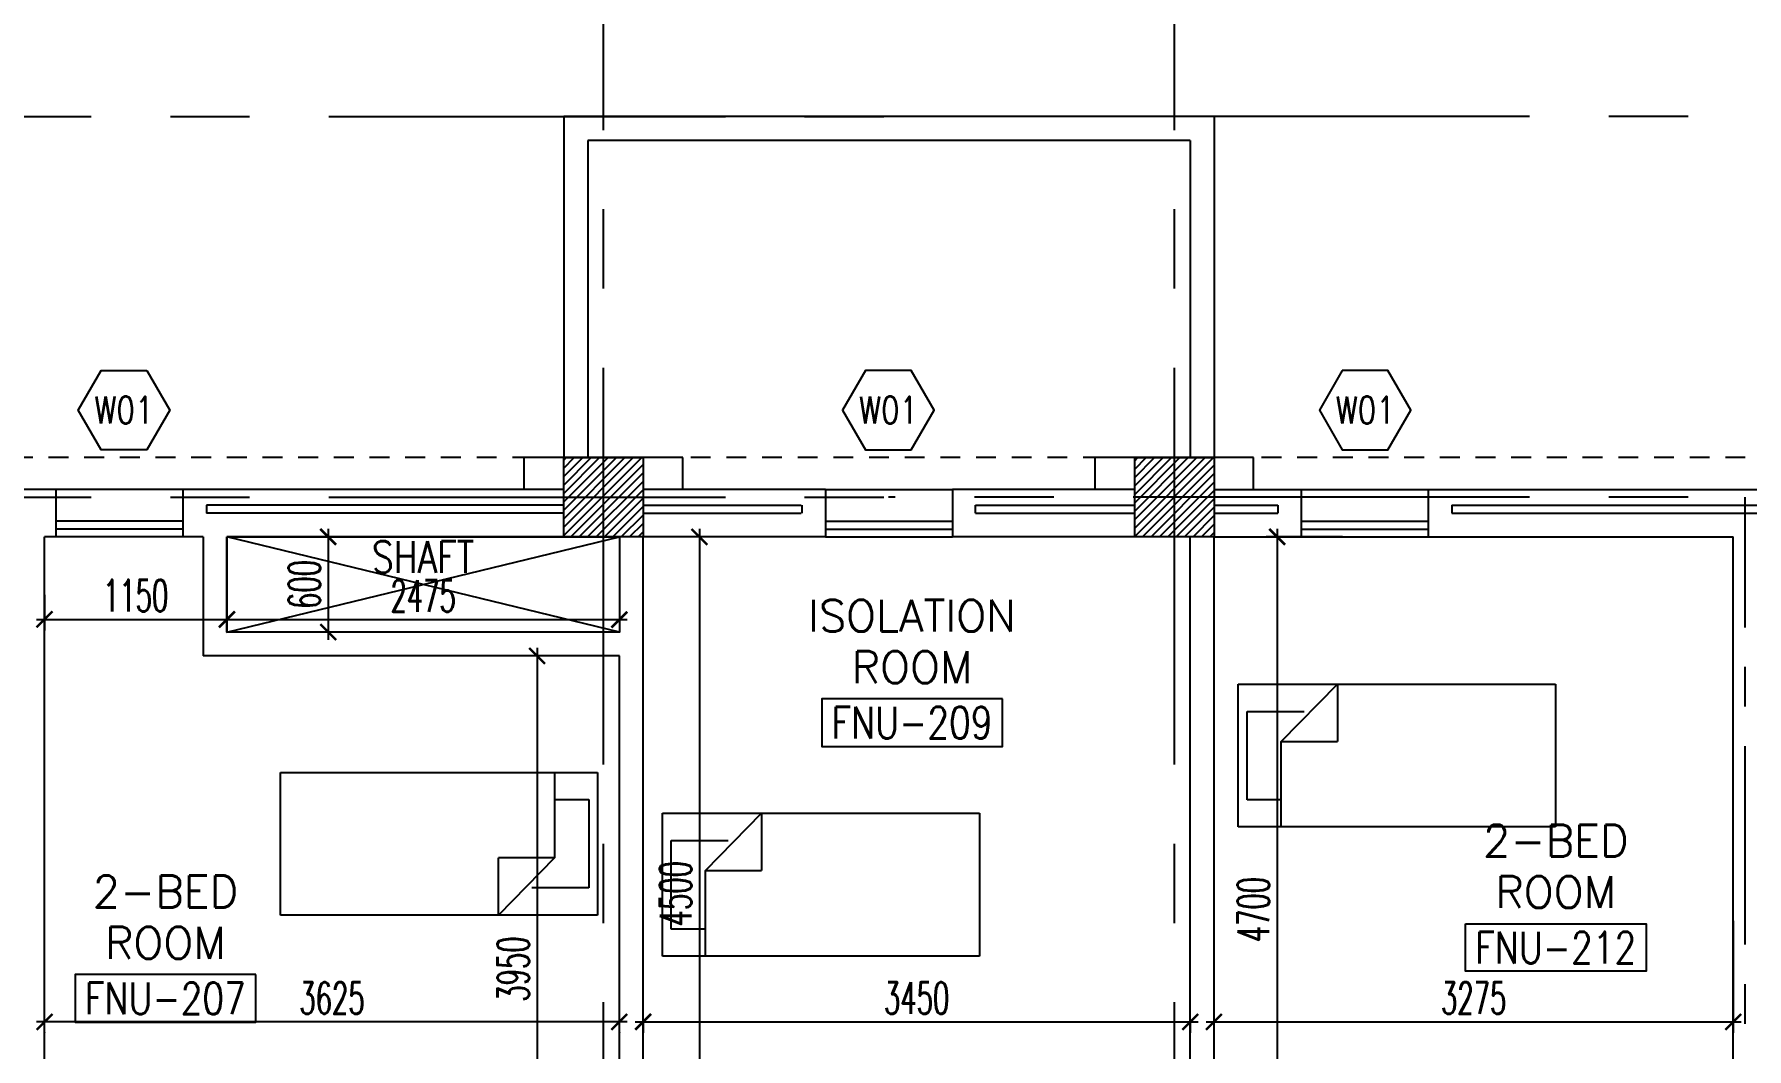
# Model space of a CAD drawing. Extents: x 88852.7 to 88945.7, y 39921.6 to 40001.1.
# Drawn here: x 88871.58 to 88882.38, y 39983.82 to 39990.22 of the extents above; entities that cross this region are included whole.
import ezdxf
from ezdxf.enums import TextEntityAlignment as Align

# ---------------------------------------------------------------- set-up
doc = ezdxf.new("R2010")
doc.units = 0
doc.header["$MEASUREMENT"] = 0
doc.header["$PDMODE"] = 34
for name, pattern in [('CENTER', [2, 1.25, -0.25, 0.25, -0.25]), ('CENTERX2', [4, 2.5, -0.5, 0.5, -0.5]), ('HIDDEN2', [0.1875, 0.125, -0.0625])]:
    doc.linetypes.add(name, pattern=pattern)
doc.layers.get('0').update_dxf_attribs({"linetype": 'CONTINUOUS'})
doc.layers.get('DEFPOINTS').update_dxf_attribs({"linetype": 'CONTINUOUS'})
for name, color, linetype in [('AX-DIM', 4, 'CONTINUOUS'), ('AXES', 11, 'CENTERX2'), ('AXES1', 11, 'CENTER'), ('COL', 2, 'CONTINUOUS'), ('DIM', 4, 'CONTINUOUS'), ('FIX', 3, 'CONTINUOUS'), ('FUR', 4, 'CONTINUOUS'), ('HAT', 8, 'CONTINUOUS'), ('HIDDEN', 9, 'HIDDEN2'), ('INSUL', 4, 'CONTINUOUS'), ('PROJ-L', 3, 'CONTINUOUS'), ('RM-BOX', 4, 'CONTINUOUS'), ('RM-NAME', 2, 'CONTINUOUS'), ('RM-NO', 2, 'CONTINUOUS'), ('SHAFT', 4, 'CONTINUOUS'), ('WALL', 2, 'CONTINUOUS'), ('WIN', 3, 'CONTINUOUS'), ('WIN-BOX', 3, 'CONTINUOUS'), ('WIN-NO', 5, 'CONTINUOUS')]:
    doc.layers.add(name, color=color, linetype=linetype)
doc.styles.add('ROMANS', font='ROMANS.shx', dxfattribs={"width": 0.6})
doc.dimstyles.new('DIM-OUT', dxfattribs={"dimscale": 0, "dimtxt": 0.24, "dimasz": 0.08, "dimexe": 0.02, "dimexo": 0.02, "dimgap": 0.05, "dimtad": 1, "dimdec": 0, "dimlfac": 1000, "dimzin": 0, "dimdsep": 46, "dimtxsty": 'ROMANS', "dimblk1": 'ARCHTICK', "dimblk2": 'ARCHTICK', "dimsah": 1, "dimcen": 0.01, "dimdle": 0.08, "dimclrd": 4, "dimclre": 4, "dimclrt": 2, "dimadec": 0, "dimazin": 0, "dimtp": 2, "dimtm": 2, "dimtfac": 0.114286, "dimtdec": 0, "dimtix": 1, "dimtmove": 2, "dimatfit": 3, "dimldrblk": 'ARCHTICK', "dimfxl": 0, "dimtolj": 1, "dimtzin": 0, "dimarcsym": 0})
doc.dimstyles.new('STANDARD in', dxfattribs={"dimtxt": 0.2, "dimasz": 0.1, "dimexe": 0.07, "dimexo": 0.07, "dimgap": 0.05, "dimtad": 1, "dimdec": 0, "dimlfac": 1000, "dimzin": 0, "dimdsep": 46, "dimtxsty": 'ROMANS', "dimblk": 'ARCHTICK', "dimcen": 0.05, "dimdle": 0.05, "dimclrd": 4, "dimclre": 4, "dimclrt": 2, "dimadec": 0, "dimazin": 0, "dimtfac": 1, "dimtdec": 0, "dimtmove": 2, "dimatfit": 3, "dimfxl": 0, "dimtolj": 1, "dimtzin": 0, "dimarcsym": 0})

# ---------------------------------------------------------------- blocks, each defined once
blk = doc.blocks.new('_ARCHTICK')
at = {"color": 0, "linetype": 'ByBlock', "const_width": 0.15}
blk.add_lwpolyline([(-0.5, -0.5), (0.5, 0.5)], dxfattribs=at)
blk = doc.blocks.new('*D512')
at = {"layer": 'AX-DIM', "color": 4, "lineweight": -2}
for p, q in [((88860.77, 39995.09), (88860.77, 39999.748)), ((88935.46, 39987.57), (88935.46, 39999.748)), ((88860.69, 39999.728), (88935.54, 39999.728))]:
    blk.add_line(p, q, dxfattribs=at)
at = {"layer": 'DEFPOINTS', "color": 0}
for p in [(88935.46, 39999.728), (88860.77, 39995.07), (88935.46, 39987.55)]:
    blk.add_point(p, dxfattribs=at)
at = {"layer": 'AX-DIM', "color": 4, "lineweight": -2, "xscale": 0.08, "yscale": 0.08, "zscale": 0.08, "rotation": 180}
blk.add_blockref('_ARCHTICK', (88860.77, 39999.728), dxfattribs=at)
at = {"layer": 'AX-DIM', "color": 4, "lineweight": -2, "xscale": 0.08, "yscale": 0.08, "zscale": 0.08}
blk.add_blockref('_ARCHTICK', (88935.46, 39999.728), dxfattribs=at)
at = {"layer": 'AX-DIM', "color": 2, "insert": (88898.115, 39999.898), "char_height": 0.24, "attachment_point": 5, "style": 'ROMANS'}
blk.add_mtext('\\A1;74690', dxfattribs=at)
blk = doc.blocks.new('*D635')
at = {"layer": 'DEFPOINTS', "color": 0, "linetype": 'Continuous'}
for p in [(88879.901, 39987.05), (88879.419, 39982.35), (88879.908, 39982.35)]:
    blk.add_point(p, dxfattribs=at)
at = {"layer": 'DIM', "color": 4, "linetype": 'Continuous', "lineweight": -2}
for p, q in [((88879.831, 39987.05), (88879.349, 39987.05)), ((88879.419, 39987.1), (88879.419, 39982.3)), ((88879.838, 39982.35), (88879.349, 39982.35))]:
    blk.add_line(p, q, dxfattribs=at)
at = {"layer": 'DIM', "color": 4, "linetype": 'Continuous', "lineweight": -2, "xscale": 0.1, "yscale": 0.1, "zscale": 0.1}
for p, rotation in [((88879.419, 39987.05), 90), ((88879.419, 39982.35), 270)]:
    blk.add_blockref('_ARCHTICK', p, dxfattribs=dict(at, rotation=rotation))
at = {"layer": 'DIM', "color": 2, "linetype": 'Continuous', "insert": (88879.269, 39984.7), "char_height": 0.2, "attachment_point": 5, "rotation": 90, "style": 'ROMANS'}
blk.add_mtext('\\A1;4700', dxfattribs=at)
blk = doc.blocks.new('*D438')
at = {"layer": 'DEFPOINTS', "color": 0, "linetype": 'Continuous'}
for p in [(88879.02, 39984.7), (88882.295, 39984.7), (88882.295, 39983.992)]:
    blk.add_point(p, dxfattribs=at)
at = {"layer": 'DIM', "color": 4, "linetype": 'Continuous', "lineweight": -2}
for p, q in [((88879.02, 39984.63), (88879.02, 39983.922)), ((88882.295, 39984.63), (88882.295, 39983.922)), ((88878.97, 39983.992), (88882.345, 39983.992))]:
    blk.add_line(p, q, dxfattribs=at)
at = {"layer": 'DIM', "color": 4, "linetype": 'Continuous', "lineweight": -2, "xscale": 0.1, "yscale": 0.1, "zscale": 0.1, "rotation": 180}
blk.add_blockref('_ARCHTICK', (88879.02, 39983.992), dxfattribs=at)
at = {"layer": 'DIM', "color": 4, "linetype": 'Continuous', "lineweight": -2, "xscale": 0.1, "yscale": 0.1, "zscale": 0.1}
blk.add_blockref('_ARCHTICK', (88882.295, 39983.992), dxfattribs=at)
at = {"layer": 'DIM', "color": 2, "linetype": 'Continuous', "insert": (88880.658, 39984.142), "char_height": 0.2, "attachment_point": 5, "style": 'ROMANS'}
blk.add_mtext('\\A1;3275', dxfattribs=at)
blk = doc.blocks.new('*D437')
at = {"layer": 'DEFPOINTS', "color": 0, "linetype": 'Continuous'}
for p in [(88875.42, 39984.059), (88878.87, 39984.059), (88878.87, 39983.992)]:
    blk.add_point(p, dxfattribs=at)
at = {"layer": 'DIM', "color": 4, "linetype": 'Continuous', "lineweight": -2}
for p, q in [((88875.37, 39983.992), (88878.92, 39983.992)), ((88875.42, 39983.989), (88875.42, 39983.922)), ((88878.87, 39983.989), (88878.87, 39983.922))]:
    blk.add_line(p, q, dxfattribs=at)
at = {"layer": 'DIM', "color": 4, "linetype": 'Continuous', "lineweight": -2, "xscale": 0.1, "yscale": 0.1, "zscale": 0.1, "rotation": 180}
blk.add_blockref('_ARCHTICK', (88875.42, 39983.992), dxfattribs=at)
at = {"layer": 'DIM', "color": 4, "linetype": 'Continuous', "lineweight": -2, "xscale": 0.1, "yscale": 0.1, "zscale": 0.1}
blk.add_blockref('_ARCHTICK', (88878.87, 39983.992), dxfattribs=at)
at = {"layer": 'DIM', "color": 2, "linetype": 'Continuous', "insert": (88877.145, 39984.142), "char_height": 0.2, "attachment_point": 5, "style": 'ROMANS'}
blk.add_mtext('\\A1;3450', dxfattribs=at)
blk = doc.blocks.new('*D436')
at = {"layer": 'DEFPOINTS', "color": 0, "linetype": 'Continuous'}
for p in [(88875.999, 39987.05), (88875.775, 39982.55), (88876.42, 39982.55)]:
    blk.add_point(p, dxfattribs=at)
at = {"layer": 'DIM', "color": 4, "linetype": 'Continuous', "lineweight": -2}
for p, q in [((88875.929, 39987.05), (88875.705, 39987.05)), ((88875.775, 39987.1), (88875.775, 39982.5)), ((88876.35, 39982.55), (88875.705, 39982.55))]:
    blk.add_line(p, q, dxfattribs=at)
at = {"layer": 'DIM', "color": 4, "linetype": 'Continuous', "lineweight": -2, "xscale": 0.1, "yscale": 0.1, "zscale": 0.1}
for p, rotation in [((88875.775, 39987.05), 90), ((88875.775, 39982.55), 270)]:
    blk.add_blockref('_ARCHTICK', p, dxfattribs=dict(at, rotation=rotation))
at = {"layer": 'DIM', "color": 2, "linetype": 'Continuous', "insert": (88875.625, 39984.8), "char_height": 0.2, "attachment_point": 5, "rotation": 90, "style": 'ROMANS'}
blk.add_mtext('\\A1;4500', dxfattribs=at)
blk = doc.blocks.new('*D431')
at = {"layer": 'DEFPOINTS', "color": 0, "linetype": 'Continuous'}
for p in [(88871.645, 39983.994), (88871.645, 39983.992), (88875.27, 39983.994)]:
    blk.add_point(p, dxfattribs=at)
at = {"layer": 'DIM', "color": 4, "linetype": 'Continuous', "lineweight": -2}
for p, q in [((88875.32, 39983.992), (88871.595, 39983.992)), ((88871.645, 39983.924), (88871.645, 39983.922)), ((88875.27, 39983.924), (88875.27, 39983.922))]:
    blk.add_line(p, q, dxfattribs=at)
at = {"layer": 'DIM', "color": 4, "linetype": 'Continuous', "lineweight": -2, "xscale": 0.1, "yscale": 0.1, "zscale": 0.1, "rotation": 180}
blk.add_blockref('_ARCHTICK', (88871.645, 39983.992), dxfattribs=at)
at = {"layer": 'DIM', "color": 4, "linetype": 'Continuous', "lineweight": -2, "xscale": 0.1, "yscale": 0.1, "zscale": 0.1}
blk.add_blockref('_ARCHTICK', (88875.27, 39983.992), dxfattribs=at)
at = {"layer": 'DIM', "color": 2, "linetype": 'Continuous', "insert": (88873.458, 39984.142), "char_height": 0.2, "attachment_point": 5, "style": 'ROMANS'}
blk.add_mtext('\\A1;3625', dxfattribs=at)
blk = doc.blocks.new('*D430')
at = {"layer": 'DEFPOINTS', "color": 0, "linetype": 'Continuous'}
for p in [(88874.817, 39986.3), (88874.751, 39982.35), (88874.817, 39982.35)]:
    blk.add_point(p, dxfattribs=at)
at = {"layer": 'DIM', "color": 4, "linetype": 'Continuous', "lineweight": -2}
for p, q in [((88874.747, 39986.3), (88874.681, 39986.3)), ((88874.751, 39986.35), (88874.751, 39982.3)), ((88874.747, 39982.35), (88874.681, 39982.35))]:
    blk.add_line(p, q, dxfattribs=at)
at = {"layer": 'DIM', "color": 4, "linetype": 'Continuous', "lineweight": -2, "xscale": 0.1, "yscale": 0.1, "zscale": 0.1}
for p, rotation in [((88874.751, 39986.3), 90), ((88874.751, 39982.35), 270)]:
    blk.add_blockref('_ARCHTICK', p, dxfattribs=dict(at, rotation=rotation))
at = {"layer": 'DIM', "color": 2, "linetype": 'Continuous', "insert": (88874.601, 39984.325), "char_height": 0.2, "attachment_point": 5, "rotation": 90, "style": 'ROMANS'}
blk.add_mtext('\\A1;3950', dxfattribs=at)
blk = doc.blocks.new('*D833')
at = {"layer": 'DEFPOINTS', "color": 0, "linetype": 'Continuous'}
for p in [(88875.27, 39986.867), (88872.795, 39986.721), (88875.27, 39986.528)]:
    blk.add_point(p, dxfattribs=at)
at = {"layer": 'DIM', "color": 4, "linetype": 'Continuous', "lineweight": -2}
for p, q in [((88875.27, 39986.797), (88875.27, 39986.458)), ((88872.795, 39986.651), (88872.795, 39986.458)), ((88872.745, 39986.528), (88875.32, 39986.528))]:
    blk.add_line(p, q, dxfattribs=at)
at = {"layer": 'DIM', "color": 4, "linetype": 'Continuous', "lineweight": -2, "xscale": 0.1, "yscale": 0.1, "zscale": 0.1, "rotation": 180}
blk.add_blockref('_ARCHTICK', (88872.795, 39986.528), dxfattribs=at)
at = {"layer": 'DIM', "color": 4, "linetype": 'Continuous', "lineweight": -2, "xscale": 0.1, "yscale": 0.1, "zscale": 0.1}
blk.add_blockref('_ARCHTICK', (88875.27, 39986.528), dxfattribs=at)
at = {"layer": 'DIM', "color": 2, "linetype": 'Continuous', "insert": (88874.033, 39986.678), "char_height": 0.2, "attachment_point": 5, "style": 'ROMANS'}
blk.add_mtext('\\A1;2475', dxfattribs=at)
blk = doc.blocks.new('*D834')
at = {"layer": 'DEFPOINTS', "color": 0, "linetype": 'Continuous'}
for p in [(88873.471, 39987.05), (88873.434, 39986.45), (88873.471, 39986.45)]:
    blk.add_point(p, dxfattribs=at)
at = {"layer": 'DIM', "color": 4, "linetype": 'Continuous', "lineweight": -2}
for p, q in [((88873.401, 39987.05), (88873.364, 39987.05)), ((88873.434, 39987.1), (88873.434, 39986.4)), ((88873.401, 39986.45), (88873.364, 39986.45))]:
    blk.add_line(p, q, dxfattribs=at)
at = {"layer": 'DIM', "color": 4, "linetype": 'Continuous', "lineweight": -2, "xscale": 0.1, "yscale": 0.1, "zscale": 0.1}
for p, rotation in [((88873.434, 39987.05), 90), ((88873.434, 39986.45), 270)]:
    blk.add_blockref('_ARCHTICK', p, dxfattribs=dict(at, rotation=rotation))
at = {"layer": 'DIM', "color": 2, "linetype": 'Continuous', "insert": (88873.284, 39986.75), "char_height": 0.2, "attachment_point": 5, "rotation": 90, "style": 'ROMANS'}
blk.add_mtext('\\A1;600', dxfattribs=at)
blk = doc.blocks.new('WW1')
at = {"layer": 'WIN-BOX'}
blk.add_lwpolyline([(144, -250), (289, 0), (144, 250), (-144, 250), (-289, 0), (-144, -250)], close=True, dxfattribs=at)
at = {"layer": 'WIN-NO', "style": 'ROMANS', "width": 0.8}
blk.add_attdef('W00', text='', height=170, dxfattribs=at).set_placement((0, 0), align=Align.MIDDLE)
blk = doc.blocks.new('RM1')
at = {"layer": 'RM-BOX'}
blk.add_lwpolyline([(570, -200), (-570, -200), (-570, -500), (570, -500)], close=True, dxfattribs=at)
at = {"layer": 'RM-NAME', "style": 'ROMANS'}
for tag, p in [('ROOMNAME1', (0, 324)), ('ROOMNAME2', (0, 0))]:
    blk.add_attdef(tag, text='', height=200, dxfattribs=at).set_placement(p, align=Align.MIDDLE)
at = {"layer": 'RM-NO', "style": 'ROMANS', "width": 0.8}
blk.add_attdef('ROOMNO', text='', height=200, dxfattribs=at).set_placement((0, -350), align=Align.MIDDLE)
blk = doc.blocks.new('AH20A')
at = {"layer": 'FUR'}
for p, q in [((0, 0.5), (0, -0.5)), ((1, 0.5), (0, 0.5)), ((0.1358, 0.5), (0.1358, -0.0987)), ((1, -0.5), (1, 0.5)), ((0.1358, 0.3112), (0.0277, 0.3112)), ((0.0277, 0.3112), (0.0277, -0.3087)), ((0.1358, -0.0987), (0.3125, -0.5)), ((0.1358, -0.0987), (0.3125, -0.0987)), ((0.3125, -0.5), (0.3125, -0.0987)), ((0.0277, -0.3087), (0.2076, -0.3087)), ((0, -0.5), (1, -0.5))]:
    blk.add_line(p, q, dxfattribs=at)
blk = doc.blocks.new('*X12')
at = {"color": 0}
for p, q in [((80579, 177099), (81070, 177590)), ((80579, 177152), (81017, 177590)), ((80579, 177205), (80964, 177590)), ((80579, 177258), (80911, 177590)), ((80579, 177311), (80858, 177590)), ((80579, 177364), (80804, 177590)), ((80579, 177417), (80751, 177590)), ((80579, 177471), (80698, 177590)), ((80579, 177524), (80645, 177590)), ((80579, 177577), (80592, 177590)), ((80623, 177090), (81079, 177546)), ((80676, 177090), (81079, 177493)), ((80729, 177090), (81079, 177440)), ((80782, 177090), (81079, 177387)), ((80835, 177090), (81079, 177334)), ((80888, 177090), (81079, 177281)), ((80941, 177090), (81079, 177228)), ((80994, 177090), (81079, 177175)), ((81047, 177090), (81079, 177122))]:
    blk.add_line(p, q, dxfattribs=at)
blk = doc.blocks.new('*X11')
at = {"color": 0}
for p, q in [((84179, 177093), (84676, 177590)), ((84179, 177146), (84623, 177590)), ((84179, 177199), (84570, 177590)), ((84179, 177252), (84517, 177590)), ((84179, 177305), (84464, 177590)), ((84179, 177358), (84411, 177590)), ((84179, 177411), (84358, 177590)), ((84179, 177464), (84305, 177590)), ((84179, 177517), (84252, 177590)), ((84179, 177570), (84199, 177590)), ((84229, 177090), (84679, 177540)), ((84282, 177090), (84679, 177487)), ((84335, 177090), (84679, 177434)), ((84388, 177090), (84679, 177381)), ((84441, 177090), (84679, 177328)), ((84494, 177090), (84679, 177275)), ((84547, 177090), (84679, 177222)), ((84600, 177090), (84679, 177169)), ((84653, 177090), (84679, 177116))]:
    blk.add_line(p, q, dxfattribs=at)
blk = doc.blocks.new('*D835')
at = {"layer": 'DEFPOINTS', "color": 0, "linetype": 'Continuous'}
for p in [(88872.795, 39986.867), (88871.645, 39986.755), (88872.795, 39986.53)]:
    blk.add_point(p, dxfattribs=at)
at = {"layer": 'DIM', "color": 4, "linetype": 'Continuous', "lineweight": -2}
for p, q in [((88872.795, 39986.797), (88872.795, 39986.46)), ((88871.645, 39986.685), (88871.645, 39986.46)), ((88871.595, 39986.53), (88872.845, 39986.53))]:
    blk.add_line(p, q, dxfattribs=at)
at = {"layer": 'DIM', "color": 4, "linetype": 'Continuous', "lineweight": -2, "xscale": 0.1, "yscale": 0.1, "zscale": 0.1, "rotation": 180}
blk.add_blockref('_ARCHTICK', (88871.645, 39986.53), dxfattribs=at)
at = {"layer": 'DIM', "color": 4, "linetype": 'Continuous', "lineweight": -2, "xscale": 0.1, "yscale": 0.1, "zscale": 0.1}
blk.add_blockref('_ARCHTICK', (88872.795, 39986.53), dxfattribs=at)
at = {"layer": 'DIM', "color": 2, "linetype": 'Continuous', "insert": (88872.22, 39986.68), "char_height": 0.2, "attachment_point": 5, "style": 'ROMANS'}
blk.add_mtext('\\A1;1150', dxfattribs=at)

msp = doc.modelspace()

# ---------------------------------------------------------------- linework, layer by layer
at = {"layer": 'AXES'}
for p, q in [((88875.1703, 39921.6153), (88875.1703, 40000.4279)), ((88878.7703, 39921.6153), (88878.7703, 40000.4279)), ((88853.4386, 39989.6996), (88876.9703, 39989.6996)), ((88945.0103, 39989.6996), (88876.9703, 39989.6996)), ((88853.4386, 39987.2996), (88876.9669, 39987.2996)), ((88945.0103, 39987.2996), (88876.9669, 39987.2996))]:
    msp.add_line(p, q, dxfattribs=at)
at = {"layer": 'AXES1'}
msp.add_line((88882.3703, 39928.4796), (88882.3703, 39987.2996), dxfattribs=at)
at = {"layer": 'COL'}
for points in [[(88874.9203, 39987.0496), (88874.9203, 39987.5496), (88875.4203, 39987.5496), (88875.4203, 39987.0496)], [(88878.5203, 39987.0496), (88878.5203, 39987.5496), (88879.0203, 39987.5496), (88879.0203, 39987.0496)]]:
    msp.add_lwpolyline(points, close=True, dxfattribs=at)
at = {"layer": 'HIDDEN'}
msp.add_line((88893.1703, 39987.5496), (88859.8638, 39987.5496), dxfattribs=at)
at = {"layer": 'INSUL'}
for p, q in [((88872.6664, 39987.2496), (88872.6664, 39987.1996)), ((88872.6664, 39987.2496), (88872.6664, 39987.1996)), ((88874.9203, 39987.2496), (88872.6664, 39987.2496)), ((88875.4203, 39987.2496), (88876.4169, 39987.2496)), ((88876.4203, 39987.2496), (88876.4203, 39987.1996)), ((88876.4203, 39987.2496), (88876.4203, 39987.1996)), ((88877.5169, 39987.2496), (88878.5203, 39987.2496)), ((88877.5169, 39987.1996), (88877.5169, 39987.2496)), ((88879.0236, 39987.2496), (88879.4236, 39987.2496)), ((88879.4236, 39987.2496), (88879.4236, 39987.1996)), ((88879.4236, 39987.2496), (88879.4236, 39987.1996)), ((88880.5203, 39987.2496), (88880.5203, 39987.1996)), ((88880.5203, 39987.2496), (88884.1914, 39987.2496)), ((88874.9203, 39987.1996), (88872.6664, 39987.1996)), ((88875.4203, 39987.1996), (88876.4169, 39987.1996)), ((88877.5169, 39987.1996), (88878.5203, 39987.1996)), ((88879.0236, 39987.1996), (88879.4236, 39987.1996)), ((88880.5203, 39987.1996), (88884.1914, 39987.1996))]:
    msp.add_line(p, q, dxfattribs=at)
at = {"layer": 'PROJ-L', "linetype": 'Continuous'}
for p, q in [((88874.9203, 39989.6996), (88874.9203, 39987.5496)), ((88879.0203, 39989.6996), (88874.9203, 39989.6996)), ((88879.0203, 39989.6996), (88874.9203, 39989.6996)), ((88874.9203, 39989.6996), (88874.9203, 39987.5496)), ((88879.0203, 39989.6996), (88879.0203, 39987.5496)), ((88879.0203, 39989.6996), (88879.0203, 39987.5496)), ((88875.0703, 39989.5496), (88875.0703, 39987.5496)), ((88878.8703, 39989.5496), (88875.0703, 39989.5496)), ((88878.8703, 39989.5496), (88875.0703, 39989.5496)), ((88875.0703, 39989.5496), (88875.0703, 39987.5496)), ((88878.8703, 39989.5496), (88878.8703, 39987.5496)), ((88878.8703, 39989.5496), (88878.8703, 39987.5496))]:
    msp.add_line(p, q, dxfattribs=at)
at = {"layer": 'SHAFT', "linetype": 'ByBlock'}
for p, q in [((88872.7953, 39986.4496), (88875.2703, 39987.0496)), ((88875.2703, 39986.4496), (88872.7953, 39987.0496))]:
    msp.add_line(p, q, dxfattribs=at)
at = {"layer": 'WALL'}
for p, q in [((88874.6703, 39987.3496), (88874.6703, 39987.5496)), ((88875.6703, 39987.5496), (88874.6703, 39987.5496)), ((88875.6703, 39987.3496), (88875.6703, 39987.5496)), ((88878.2703, 39987.3496), (88878.2703, 39987.5496)), ((88879.2703, 39987.5496), (88878.2703, 39987.5496)), ((88879.2703, 39987.3496), (88879.2703, 39987.5496)), ((88871.7164, 39987.3496), (88869.9914, 39987.3496)), ((88871.7164, 39987.3496), (88871.7164, 39987.0496)), ((88872.5164, 39987.3496), (88872.5164, 39987.0496)), ((88874.9203, 39987.3496), (88872.5164, 39987.3496)), ((88872.5164, 39987.3496), (88872.5164, 39987.0496)), ((88876.5703, 39987.3496), (88875.4236, 39987.3496)), ((88876.5703, 39987.3496), (88876.5703, 39987.0496)), ((88877.3703, 39987.3496), (88877.3703, 39987.0496)), ((88878.5236, 39987.3496), (88877.3703, 39987.3496)), ((88879.0236, 39987.3496), (88879.5703, 39987.3496)), ((88879.5703, 39987.3496), (88879.5703, 39987.0496)), ((88879.5703, 39987.3496), (88879.5703, 39987.0496)), ((88880.3703, 39987.3496), (88880.3703, 39987.0496)), ((88880.3703, 39987.3496), (88884.3414, 39987.3496)), ((88871.7164, 39987.0496), (88871.6453, 39987.0496)), ((88871.6453, 39980.3996), (88871.6453, 39987.0496)), ((88872.6453, 39987.0496), (88872.5164, 39987.0496)), ((88872.6453, 39987.0496), (88872.6453, 39986.2996)), ((88872.7953, 39987.0496), (88872.7953, 39986.4496)), ((88874.9203, 39987.0496), (88872.7953, 39987.0496)), ((88875.4203, 39986.2996), (88875.4203, 39987.0496)), ((88876.5703, 39987.0496), (88875.4236, 39987.0496)), ((88878.5236, 39987.0496), (88877.3703, 39987.0496)), ((88878.8703, 39982.5496), (88878.8703, 39987.0496)), ((88879.0203, 39982.3496), (88879.0203, 39987.0496)), ((88879.0236, 39987.0496), (88879.5703, 39987.0496)), ((88880.3703, 39987.0496), (88882.2953, 39987.0496)), ((88882.2953, 39980.3996), (88882.2953, 39987.0496)), ((88875.2703, 39986.4496), (88872.7953, 39986.4496)), ((88875.2703, 39986.2996), (88872.6453, 39986.2996)), ((88875.2703, 39982.3496), (88875.2703, 39986.2996)), ((88875.4203, 39982.5496), (88875.4203, 39986.2996))]:
    msp.add_line(p, q, dxfattribs=at)
msp.add_lwpolyline([(88872.7953, 39987.0496), (88875.2703, 39987.0496), (88875.2703, 39986.4496), (88872.7953, 39986.4496)], close=True, dxfattribs=at)
at = {"layer": 'WIN'}
for p, q in [((88872.5164, 39987.3496), (88871.7164, 39987.3496)), ((88872.5164, 39987.3496), (88872.2377, 39987.3496)), ((88876.5703, 39987.3496), (88877.3703, 39987.3496)), ((88879.5703, 39987.3496), (88880.2311, 39987.3496)), ((88879.5703, 39987.3496), (88880.3703, 39987.3496)), ((88872.5164, 39987.1496), (88871.7164, 39987.1496)), ((88872.5164, 39987.1496), (88872.2377, 39987.1496)), ((88876.5703, 39987.1496), (88877.3703, 39987.1496)), ((88879.5703, 39987.1496), (88880.2311, 39987.1496)), ((88879.5703, 39987.1496), (88880.3703, 39987.1496)), ((88872.5164, 39987.0996), (88871.7164, 39987.0996)), ((88872.5164, 39987.0496), (88871.7164, 39987.0496)), ((88872.5164, 39987.0996), (88872.2377, 39987.0996)), ((88872.5164, 39987.0496), (88872.2377, 39987.0496)), ((88876.5703, 39987.0996), (88877.3703, 39987.0996)), ((88876.5703, 39987.0496), (88877.3703, 39987.0496)), ((88879.5703, 39987.0996), (88880.2311, 39987.0996)), ((88879.5703, 39987.0996), (88880.3703, 39987.0996)), ((88879.5703, 39987.0496), (88880.2311, 39987.0496)), ((88879.5703, 39987.0496), (88880.3703, 39987.0496))]:
    msp.add_line(p, q, dxfattribs=at)

# ---------------------------------------------------------------- block references
at = {"layer": 'FIX', "xscale": -2, "yscale": 0.8999999999999998, "zscale": 2, "rotation": 180}
for p in [(88879.1732, 39985.6715), (88875.542, 39984.8572)]:
    msp.add_blockref('AH20A', p, dxfattribs=at)
at = {"layer": 'FIX', "xscale": -2, "yscale": 0.9, "zscale": 2}
msp.add_blockref('AH20A', (88875.1326, 39985.1144), dxfattribs=at)
at = {"layer": 'HAT', "xscale": 0.001, "yscale": 0.001, "zscale": 0.001}
for name in ['*X12', '*X11']:
    msp.add_blockref(name, (88794.341, 39809.9598), dxfattribs=at)
at = {"layer": 'RM-NO', "xscale": 0.001, "yscale": 0.001, "zscale": 0.001}
for p, values in [((88877.1162, 39986.2285), {'ROOMNO': 'FNU-209', 'ROOMNAME2': 'ROOM', 'ROOMNAME1': 'ISOLATION'}), ((88872.4074, 39984.4902), {'ROOMNO': 'FNU-207', 'ROOMNAME2': 'ROOM', 'ROOMNAME1': '2-BED'})]:
    msp.add_blockref('RM1', p, dxfattribs=at).add_auto_attribs(values)
at = {"layer": 'RM-NO'}
ref = msp.add_blockref('RM1', (88881.1757, 39984.8107), dxfattribs=dict(at, xscale=-0.001, yscale=0.001, zscale=0.001))
ref.add_attrib('ROOMNO', 'FNU-212', dxfattribs={"height": 0.2, "style": 'ROMANS', "width": 0.8}).set_placement((88881.1757, 39984.4607), align=Align.MIDDLE)
ref.add_attrib('ROOMNAME2', 'ROOM', dxfattribs={"layer": 'RM-NAME', "height": 0.2, "style": 'ROMANS'}).set_placement((88881.1757, 39984.8107), align=Align.MIDDLE)
ref.add_attrib('ROOMNAME1', '2-BED', dxfattribs={"layer": 'RM-NAME', "height": 0.2, "style": 'ROMANS'}).set_placement((88881.1757, 39985.1345), align=Align.MIDDLE)
at = {"layer": 'WIN-NO'}
ref = msp.add_blockref('WW1', (88872.1453, 39987.8496), dxfattribs=dict(at, xscale=-0.001, yscale=0.001, zscale=0.001, rotation=180))
ref.add_attrib('W00', 'W01', dxfattribs={"height": 0.17, "style": 'ROMANS', "width": 0.8}).set_placement((88872.1453, 39987.8496), align=Align.MIDDLE)
at = {"layer": 'WIN-NO', "xscale": 0.001, "yscale": 0.001, "zscale": 0.001}
msp.add_blockref('WW1', (88876.9669, 39987.8496), dxfattribs=at).add_auto_attribs({'W00': 'W01'})
at = {"layer": 'WIN-NO'}
ref = msp.add_blockref('WW1', (88879.9736, 39987.8496), dxfattribs=dict(at, xscale=0.001, yscale=0.001, zscale=0.001, rotation=180))
ref.add_attrib('W00', 'W01', dxfattribs={"height": 0.17, "style": 'ROMANS', "width": 0.8}).set_placement((88879.9736, 39987.8496), align=Align.MIDDLE)
ref = msp.add_blockref('WW1', (88879.9736, 39987.8496), dxfattribs=dict(at, xscale=0.001, yscale=0.001, zscale=0.001, rotation=180))
ref.add_attrib('W00', 'W01', dxfattribs={"height": 0.17, "style": 'ROMANS', "width": 0.8}).set_placement((88879.9736, 39987.8496), align=Align.MIDDLE)

# ---------------------------------------------------------------- texts
at = {"layer": 'RM-NAME', "style": 'ROMANS', "width": 0.8}
msp.add_text('SHAFT', height=0.2, dxfattribs=at).set_placement((88874.0323, 39986.9235), align=Align.MIDDLE)

# ---------------------------------------------------------------- dimensions: what is measured, and where the dimension line sits
at = {"layer": 'AX-DIM'}
dim = msp.add_linear_dim(base=(88935.4603, 39999.7279), p1=(88860.7703, 39995.0699), p2=(88935.4603, 39987.5496), dimstyle='DIM-OUT', override={"dimscale": 1}, dxfattribs=at)
dim.commit()
dim.dimension.update_dxf_attribs({"geometry": '*D512', "text_midpoint": (88898.1153, 39999.8979)})
at = {"layer": 'DIM', "linetype": 'Continuous'}
dim = msp.add_linear_dim(base=(88873.4335, 39986.4496), p1=(88873.471, 39987.0496), p2=(88873.471, 39986.4496), angle=90, dimstyle='STANDARD in', dxfattribs=at)
dim.commit()
dim.dimension.update_dxf_attribs({"geometry": '*D834', "text_midpoint": (88873.2835, 39986.7496)})
at = {"layer": 'DIM', "color": 0, "linetype": 'Continuous'}
for base, p1, p2, picture, middle in [((88875.7749, 39982.5496), (88875.9986, 39987.0496), (88876.4203, 39982.5496), '*D436', (88875.6249, 39984.7996)), ((88879.4194, 39982.3496), (88879.9007, 39987.0496), (88879.9078, 39982.3496), '*D635', (88879.2694, 39984.6996)), ((88874.7507, 39982.3496), (88874.817, 39986.2996), (88874.817, 39982.3496), '*D430', (88874.6007, 39984.3246))]:
    dim = msp.add_linear_dim(base=base, p1=p1, p2=p2, angle=90, dimstyle='STANDARD in', dxfattribs=at)
    dim.commit()
    dim.dimension.update_dxf_attribs({"geometry": picture, "text_midpoint": middle})
at = {"layer": 'DIM', "linetype": 'Continuous'}
for base, p1, p2, picture, middle in [((88872.7953, 39986.5299), (88871.6453, 39986.7546), (88872.7953, 39986.8673), '*D835', (88872.2203, 39986.6799)), ((88875.2703, 39986.5284), (88872.7953, 39986.7214), (88875.2703, 39986.8674), '*D833', (88874.0328, 39986.6784))]:
    dim = msp.add_linear_dim(base=base, p1=p1, p2=p2, dimstyle='STANDARD in', dxfattribs=at)
    dim.commit()
    dim.dimension.update_dxf_attribs({"geometry": picture, "text_midpoint": middle})
at = {"layer": 'DIM', "color": 0, "linetype": 'Continuous'}
for base, p1, p2, picture, middle in [((88882.2953, 39983.9925), (88879.0203, 39984.6996), (88882.2953, 39984.6996), '*D438', (88880.6578, 39984.1425)), ((88871.6453, 39983.9925), (88875.2703, 39983.9938), (88871.6453, 39983.9938), '*D431', (88873.4578, 39984.1425)), ((88878.8703, 39983.9925), (88875.4203, 39984.0593), (88878.8703, 39984.0593), '*D437', (88877.1453, 39984.1425))]:
    dim = msp.add_linear_dim(base=base, p1=p1, p2=p2, dimstyle='STANDARD in', dxfattribs=at)
    dim.commit()
    dim.dimension.update_dxf_attribs({"geometry": picture, "text_midpoint": middle})

doc.saveas('drawing.dxf')
